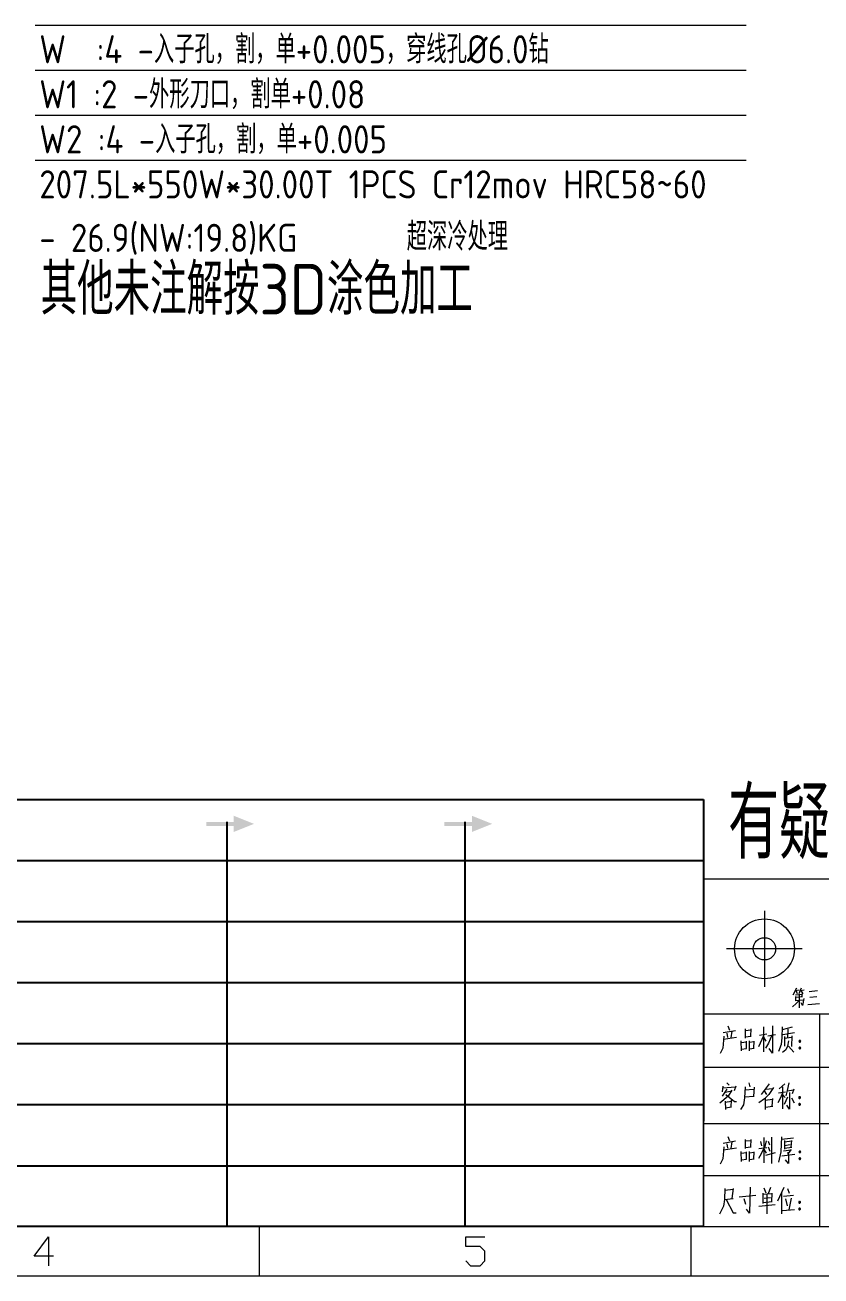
# Model space of a CAD drawing. Header units: millimetres. Extents: x 494 to 18201, y 224 to 11417.
# Drawn here: x 8071 to 8580, y 3579 to 4379 of the extents above; entities that cross this region are included whole.
import ezdxf
from ezdxf.enums import TextEntityAlignment as Align

# ---------------------------------------------------------------- set-up
doc = ezdxf.new("R2010")
doc.units = ezdxf.units.MM
doc.layers.add('DIM', color=7, linetype='Continuous')
doc.styles.add('chinesef_fs', font='txt.shx', dxfattribs={"bigfont": 'gbcbig.shx'})
doc.styles.add('gbenor', font='gbenor.shx', dxfattribs={"bigfont": 'gbcbig.shx'})
doc.styles.add('gbenor_', font='gbenor.shx', dxfattribs={"bigfont": 'gbcbig'})
doc.styles.add('TXT', font='txt.shx', dxfattribs={"width": 0.8, "bigfont": 'ctxt.shx'})

# ---------------------------------------------------------------- blocks, each defined once
blk = doc.blocks.new('U9')
for points in [[(-865.74, -974.4), (-865.74, -977.47), (-855.5, -973.37), (-865.74, -969.28), (-865.74, -972.35), (-879.64, -972.35), (-879.64, -974.4)], [(-745.24, -974.4), (-745.24, -977.47), (-735.01, -973.37), (-745.24, -969.28), (-745.24, -972.35), (-759.14, -972.35), (-759.14, -974.4)]]:
    blk.add_hatch(color=3).paths.add_polyline_path(points)
for p, q in [((-1679.7, -961.04), (-628.14, -961.04)), ((-628.14, -961.04), (-628.14, -1123.69)), ((-1679.7, -991.91), (-628.14, -991.91)), ((-1680.26, -1022.77), (-628.14, -1022.77)), ((-1705.22, -1053.64), (-628.14, -1053.64)), ((-1680.26, -1084.51), (-628.14, -1084.51)), ((-1680.26, -1115.37), (-628.14, -1115.37)), ((-1680.26, -1146.24), (-628.14, -1146.24))]:
    blk.add_line(p, q)
at = {"color": 254}
for p, q in [((-869.13, -1177.07), (-869.13, -972.35)), ((-748.64, -1177.07), (-748.64, -972.35)), ((-628.14, -1177.07), (-1679.7, -1177.07))]:
    blk.add_line(p, q, dxfattribs=at)
at = {"color": 254, "lineweight": 18}
for p, q in [((-628.22, -1001.15), (-24.96, -1001.15)), ((-628.14, -1069.5), (-24.96, -1069.5)), ((-24.96, -1096.62), (-628.14, -1096.62)), ((-24.96, -1125.09), (-628.14, -1125.09)), ((-24.96, -1151.45), (-628.14, -1151.45)), ((-1680.34, -1177.07), (-24.96, -1177.07)), ((-852.65, -1202.02), (-852.65, -1177.07)), ((-634.29, -1202.02), (-634.29, -1177.07)), ((-1705.29, -1202.02), (0, -1202.02))]:
    blk.add_line(p, q, dxfattribs=at)
at = {"color": 254, "linetype": 'Continuous', "lineweight": 18}
for p, q in [((-628.22, -1001.15), (-628.22, -1177.07)), ((-628.14, -1001.15), (-628.14, -1177.07)), ((-569.44, -1069.5), (-569.44, -1177.07))]:
    blk.add_line(p, q, dxfattribs=at)
at = {"color": 92, "lineweight": 18}
for p, q in [((-597.23, -1017.42), (-597.23, -1055.75)), ((-578.13, -1036.57), (-616.49, -1036.57))]:
    blk.add_line(p, q, dxfattribs=at)
at = {"color": 3, "lineweight": 18}
for points in [[(-582.78, -1059.88), (-580.91, -1056.24)], [(-579.59, -1059.22), (-578.48, -1056.24)], [(-579.7, -1062.75), (-581.13, -1064.18), (-583.11, -1065.84)], [(-581.68, -1062.75), (-577.49, -1062.31)], [(-581.57, -1057.68), (-579.7, -1057.35)], [(-581.57, -1059.77), (-578.15, -1059.44)], [(-581.57, -1060.76), (-581.57, -1062.75)], [(-578.04, -1060.87), (-581.57, -1061.2)], [(-580.58, -1059.33), (-581.13, -1057.68)], [(-579.7, -1059.66), (-579.7, -1066.39)], [(-579.04, -1057.68), (-577.05, -1057.35)], [(-578.82, -1057.68), (-577.82, -1059.33)], [(-577.38, -1061.76), (-577.93, -1065.28), (-578.59, -1063.85)], [(-578.26, -1060.87), (-578.04, -1059.22)], [(-574.63, -1058.12), (-570.33, -1057.68)], [(-574.19, -1061.09), (-570.66, -1060.76)], [(-569.34, -1064.4), (-575.29, -1064.84)]]:
    blk.add_lwpolyline(points, dxfattribs=at)
at = {"color": 92, "lineweight": 18}
for points in [[(-617.86, -1080.79), (-618.3, -1086.89), (-619.64, -1089.57)], [(-618.15, -1078.85), (-611.9, -1077.81)], [(-618, -1082.28), (-611.31, -1081.24)], [(-616.22, -1079.3), (-615.92, -1081.38)], [(-615.77, -1075.58), (-614.88, -1077.66)], [(-613.69, -1078.26), (-614.28, -1081.53)], [(-606.99, -1077.07), (-606.99, -1081.68)], [(-606.99, -1077.81), (-604.02, -1077.51)], [(-606.99, -1081.09), (-603.87, -1080.79)], [(-604.17, -1080.79), (-603.87, -1077.07)], [(-600, -1086), (-597.62, -1080.34)], [(-595.99, -1079.75), (-599.71, -1080.34)], [(-597.62, -1088.68), (-597.62, -1076.02)], [(-596.28, -1083.32), (-597.62, -1081.24)], [(-593.46, -1080.19), (-595.24, -1084.21), (-596.73, -1086.74)], [(-595.54, -1080.49), (-591.67, -1079.9)], [(-593.16, -1075.58), (-593.16, -1089.42), (-594.8, -1087.04)], [(-588.25, -1076.02), (-588.4, -1081.38), (-588.85, -1084.96), (-590.04, -1088.53)], [(-583.19, -1076.17), (-588.25, -1077.51)], [(-587.95, -1079.9), (-582, -1078.85)], [(-587.06, -1080.94), (-587.06, -1085.85)], [(-583.49, -1081.38), (-587.06, -1081.98)], [(-585.42, -1081.68), (-585.28, -1077.22)], [(-583.34, -1080.64), (-583.49, -1086)], [(-608.78, -1088.23), (-608.93, -1083.17)], [(-608.78, -1083.91), (-606.4, -1083.62)], [(-608.78, -1087.34), (-606.25, -1087.04)], [(-606.4, -1083.32), (-606.55, -1087.04)], [(-604.91, -1083.17), (-604.91, -1088.23)], [(-602.53, -1083.62), (-604.76, -1083.91)], [(-604.76, -1087.19), (-602.38, -1086.89)], [(-602.68, -1086.89), (-602.38, -1083.32)], [(-585.13, -1083.17), (-585.57, -1085.85), (-586.47, -1087.64), (-588.1, -1088.98)], [(-584.98, -1085.85), (-582.3, -1088.83)], [(-618.28, -1106), (-618.58, -1108.97)], [(-618.28, -1106.89), (-611.88, -1106.29)], [(-616.2, -1104.36), (-615.15, -1105.55)], [(-611.73, -1106), (-612.63, -1108.38)], [(-606.97, -1106.29), (-607.27, -1111.95), (-607.86, -1115.52), (-609.35, -1117.76)], [(-605.19, -1104.36), (-604.59, -1106.29)], [(-602.51, -1106.59), (-602.81, -1111.06)], [(-592.69, -1106.74), (-595.07, -1110.31), (-597.15, -1112.4), (-600.13, -1114.48)], [(-594.77, -1104.81), (-598.94, -1110.16)], [(-586.89, -1104.81), (-589.71, -1107.34)], [(-588.08, -1106.29), (-588.08, -1117.46)], [(-584.95, -1104.36), (-585.7, -1108.23), (-586.44, -1110.91)], [(-613.67, -1108.08), (-615.6, -1111.06), (-619.77, -1114.63)], [(-616.2, -1107.49), (-618.58, -1111.06)], [(-616.94, -1109.12), (-613.96, -1108.38)], [(-616.79, -1110.16), (-612.33, -1113.74), (-611.43, -1113.74)], [(-614.11, -1116.42), (-613.82, -1113.14)], [(-607.27, -1111.5), (-602.51, -1111.06)], [(-607.12, -1107.93), (-602.66, -1107.49)], [(-597.3, -1108.38), (-596.11, -1110.31)], [(-596.86, -1112.1), (-596.86, -1117.76)], [(-596.86, -1113.14), (-593.14, -1112.55)], [(-596.56, -1107.49), (-593.14, -1107.19)], [(-593.28, -1116.12), (-592.99, -1112.25)], [(-588.08, -1109.42), (-589.12, -1111.95), (-590.46, -1114.48)], [(-590.16, -1109.42), (-586.59, -1108.83)], [(-588.08, -1110.16), (-586.74, -1111.8)], [(-585.55, -1111.65), (-587.18, -1115.38)], [(-584.51, -1109.27), (-584.51, -1117.61), (-585.85, -1115.67)], [(-585.55, -1108.38), (-582.57, -1107.93)], [(-583.61, -1111.95), (-582.13, -1114.48)], [(-582.28, -1107.63), (-583.17, -1109.87)], [(-617.09, -1113.59), (-616.94, -1117.76)], [(-617.09, -1114.18), (-613.96, -1113.59)], [(-616.94, -1117.01), (-613.82, -1116.42)], [(-596.86, -1116.57), (-592.99, -1116.12)], [(-615.77, -1131.51), (-614.88, -1133.6)], [(-597.62, -1131.96), (-597.62, -1144.76)], [(-593.46, -1145.06), (-593.46, -1131.81)], [(-588.55, -1131.66), (-588.99, -1139.25), (-590.18, -1144.46)], [(-588.55, -1132.85), (-582.45, -1132.11)], [(-617.86, -1136.72), (-618.3, -1142.83), (-619.64, -1145.51)], [(-618.15, -1134.79), (-611.91, -1133.74)], [(-618, -1138.21), (-611.31, -1137.17)], [(-616.22, -1135.23), (-615.92, -1137.32)], [(-613.69, -1134.19), (-614.29, -1137.47)], [(-607, -1133), (-607, -1137.61)], [(-607, -1133.74), (-604.02, -1133.45)], [(-607, -1137.02), (-603.87, -1136.72)], [(-604.17, -1136.72), (-603.87, -1133)], [(-597.62, -1137.32), (-598.96, -1140.29), (-600.3, -1142.68)], [(-600, -1137.61), (-595.99, -1137.02)], [(-599.26, -1134.04), (-598.66, -1136.28)], [(-597.62, -1137.91), (-596.43, -1139.85)], [(-596.28, -1133.74), (-597.18, -1137.17)], [(-595.39, -1133.89), (-594.65, -1135.68)], [(-595.39, -1136.72), (-594.5, -1138.95)], [(-587.65, -1138.81), (-583.64, -1138.21)], [(-587.06, -1133.45), (-587.06, -1137.91)], [(-583.34, -1133.89), (-587.06, -1134.34)], [(-587.06, -1135.98), (-584.23, -1135.53)], [(-587.06, -1137.32), (-583.34, -1136.87)], [(-585.27, -1140.29), (-583.49, -1138.06)], [(-583.64, -1136.87), (-583.34, -1133.45)], [(-608.78, -1144.17), (-608.93, -1139.1)], [(-608.78, -1139.85), (-606.4, -1139.55)], [(-608.78, -1143.27), (-606.25, -1142.97)], [(-606.4, -1139.25), (-606.55, -1142.97)], [(-604.91, -1139.1), (-604.91, -1144.17)], [(-602.53, -1139.55), (-604.76, -1139.85)], [(-604.76, -1143.12), (-602.38, -1142.83)], [(-602.68, -1142.83), (-602.38, -1139.25)], [(-596.58, -1140.89), (-591.67, -1139.55)], [(-588.4, -1141.34), (-581.85, -1140.44)], [(-585.57, -1139.4), (-585.13, -1140.89), (-585.13, -1145.06), (-586.61, -1143.27)], [(-617.24, -1157.72), (-617.39, -1163.38), (-617.98, -1166.8), (-619.92, -1170.68)], [(-613.52, -1162.78), (-612.92, -1157.72)], [(-604.44, -1157.13), (-604.74, -1170.23), (-606.23, -1168.29)], [(-597.6, -1157.42), (-596.56, -1159.96)], [(-594.18, -1157.28), (-595.37, -1160.4)], [(-587.48, -1157.28), (-590.61, -1164.12)], [(-585.55, -1157.72), (-584.66, -1160.11)], [(-617.39, -1163.38), (-613.07, -1162.78)], [(-613.07, -1158.32), (-617.24, -1158.76)], [(-616.64, -1163.38), (-613.07, -1170.08), (-611.58, -1170.08)], [(-609.95, -1162.04), (-601.62, -1161.15)], [(-606.67, -1165.91), (-607.57, -1162.93)], [(-598.05, -1160.11), (-598.05, -1165.32)], [(-593.58, -1160.4), (-598.05, -1160.85)], [(-597.45, -1162.64), (-594.18, -1162.34)], [(-595.81, -1170.53), (-595.81, -1160.7)], [(-593.43, -1160.11), (-593.73, -1164.42)], [(-588.67, -1160.11), (-588.67, -1170.53)], [(-587.63, -1161.74), (-582.57, -1161.15)], [(-586.59, -1163.08), (-585.7, -1166.51)], [(-583.76, -1162.64), (-584.81, -1168.59)], [(-600.13, -1166.66), (-591.8, -1165.91)], [(-598.05, -1164.87), (-593.29, -1164.42)], [(-588.08, -1168.89), (-581.98, -1168.44)], [(-956.98, -1191.97), (-966.68, -1191.97), (-959.4, -1182.27), (-959.4, -1196.82)], [(-748.31, -1194.4), (-745.89, -1196.82), (-741.04, -1196.82), (-738.62, -1194.4), (-738.62, -1189.55), (-741.04, -1187.12), (-748.31, -1187.12), (-748.31, -1182.27), (-738.62, -1182.27)]]:
    blk.add_lwpolyline(points, dxfattribs=at)
for points in [[(-579.77, -1083.32), (-579.74, -1083.49), (-579.64, -1083.63), (-579.49, -1083.73), (-579.32, -1083.77), (-579.15, -1083.73), (-579.01, -1083.63), (-578.91, -1083.49), (-578.88, -1083.32), (-578.91, -1083.15), (-579.01, -1083), (-579.15, -1082.91), (-579.32, -1082.87), (-579.49, -1082.91), (-579.64, -1083), (-579.74, -1083.15)], [(-578.88, -1086.74), (-578.91, -1086.57), (-579.01, -1086.43), (-579.15, -1086.33), (-579.32, -1086.3), (-579.49, -1086.33), (-579.64, -1086.43), (-579.74, -1086.57), (-579.77, -1086.74), (-579.74, -1086.92), (-579.64, -1087.06), (-579.49, -1087.16), (-579.32, -1087.19), (-579.15, -1087.16), (-579.01, -1087.06), (-578.91, -1086.92)], [(-579.03, -1083.32), (-579.07, -1083.17), (-579.18, -1083.06), (-579.32, -1083.02), (-579.47, -1083.06), (-579.58, -1083.17), (-579.62, -1083.32), (-579.58, -1083.47), (-579.47, -1083.58), (-579.32, -1083.62), (-579.18, -1083.58), (-579.07, -1083.47)], [(-579.03, -1086.74), (-579.07, -1086.59), (-579.18, -1086.49), (-579.32, -1086.45), (-579.47, -1086.49), (-579.58, -1086.59), (-579.62, -1086.74), (-579.58, -1086.89), (-579.47, -1087), (-579.32, -1087.04), (-579.18, -1087), (-579.07, -1086.89)], [(-579.89, -1111.8), (-579.86, -1111.97), (-579.77, -1112.12), (-579.62, -1112.22), (-579.45, -1112.25), (-579.28, -1112.22), (-579.13, -1112.12), (-579.04, -1111.97), (-579, -1111.8), (-579.04, -1111.63), (-579.13, -1111.49), (-579.28, -1111.39), (-579.45, -1111.36), (-579.62, -1111.39), (-579.77, -1111.49), (-579.86, -1111.63)], [(-579.15, -1111.8), (-579.19, -1111.65), (-579.3, -1111.55), (-579.45, -1111.5), (-579.6, -1111.55), (-579.71, -1111.65), (-579.75, -1111.8), (-579.71, -1111.95), (-579.6, -1112.06), (-579.45, -1112.1), (-579.3, -1112.06), (-579.19, -1111.95)], [(-579, -1115.23), (-579.04, -1115.06), (-579.13, -1114.91), (-579.28, -1114.81), (-579.45, -1114.78), (-579.62, -1114.81), (-579.77, -1114.91), (-579.86, -1115.06), (-579.89, -1115.23), (-579.86, -1115.4), (-579.77, -1115.54), (-579.62, -1115.64), (-579.45, -1115.67), (-579.28, -1115.64), (-579.13, -1115.54), (-579.04, -1115.4)], [(-579.15, -1115.23), (-579.19, -1115.08), (-579.3, -1114.97), (-579.45, -1114.93), (-579.6, -1114.97), (-579.71, -1115.08), (-579.75, -1115.23), (-579.71, -1115.38), (-579.6, -1115.49), (-579.45, -1115.52), (-579.3, -1115.49), (-579.19, -1115.38)], [(-579.77, -1139.25), (-579.74, -1139.42), (-579.64, -1139.57), (-579.49, -1139.66), (-579.32, -1139.7), (-579.15, -1139.66), (-579.01, -1139.57), (-578.91, -1139.42), (-578.88, -1139.25), (-578.91, -1139.08), (-579.01, -1138.94), (-579.15, -1138.84), (-579.32, -1138.81), (-579.49, -1138.84), (-579.64, -1138.94), (-579.74, -1139.08)], [(-578.88, -1142.68), (-578.91, -1142.5), (-579.01, -1142.36), (-579.15, -1142.26), (-579.32, -1142.23), (-579.49, -1142.26), (-579.64, -1142.36), (-579.74, -1142.5), (-579.77, -1142.68), (-579.74, -1142.85), (-579.64, -1142.99), (-579.49, -1143.09), (-579.32, -1143.12), (-579.15, -1143.09), (-579.01, -1142.99), (-578.91, -1142.85)], [(-579.03, -1139.25), (-579.07, -1139.1), (-579.17, -1138.99), (-579.32, -1138.95), (-579.47, -1138.99), (-579.58, -1139.1), (-579.62, -1139.25), (-579.58, -1139.4), (-579.47, -1139.51), (-579.32, -1139.55), (-579.17, -1139.51), (-579.07, -1139.4)], [(-579.03, -1142.68), (-579.07, -1142.53), (-579.17, -1142.42), (-579.32, -1142.38), (-579.47, -1142.42), (-579.58, -1142.53), (-579.62, -1142.68), (-579.58, -1142.83), (-579.47, -1142.93), (-579.32, -1142.97), (-579.17, -1142.93), (-579.07, -1142.83)], [(-579.9, -1164.72), (-579.86, -1164.89), (-579.77, -1165.04), (-579.62, -1165.13), (-579.45, -1165.17), (-579.28, -1165.13), (-579.13, -1165.04), (-579.04, -1164.89), (-579, -1164.72), (-579.04, -1164.55), (-579.13, -1164.4), (-579.28, -1164.31), (-579.45, -1164.27), (-579.62, -1164.31), (-579.77, -1164.4), (-579.86, -1164.55)], [(-579, -1168.14), (-579.04, -1167.97), (-579.13, -1167.83), (-579.28, -1167.73), (-579.45, -1167.7), (-579.62, -1167.73), (-579.77, -1167.83), (-579.86, -1167.97), (-579.9, -1168.14), (-579.86, -1168.31), (-579.77, -1168.46), (-579.62, -1168.56), (-579.45, -1168.59), (-579.28, -1168.56), (-579.13, -1168.46), (-579.04, -1168.31)], [(-579.15, -1164.72), (-579.19, -1164.57), (-579.3, -1164.46), (-579.45, -1164.42), (-579.6, -1164.46), (-579.71, -1164.57), (-579.75, -1164.72), (-579.71, -1164.87), (-579.6, -1164.98), (-579.45, -1165.02), (-579.3, -1164.98), (-579.19, -1164.87)], [(-579.15, -1168.14), (-579.19, -1167.99), (-579.3, -1167.89), (-579.45, -1167.85), (-579.6, -1167.89), (-579.71, -1167.99), (-579.75, -1168.14), (-579.71, -1168.29), (-579.6, -1168.4), (-579.45, -1168.44), (-579.3, -1168.4), (-579.19, -1168.29)]]:
    blk.add_lwpolyline(points, close=True, dxfattribs=at)
for radius in [15.14, 5.64]:
    blk.add_circle((-597.23, -1036.57), radius, dxfattribs=at)
at = {"color": 3, "style": 'chinesef_fs'}
blk.add_text('有疑必问 不可盲目加工', height=35.7735, dxfattribs=at).set_placement((-615.65, -990.98))
at = {"lineweight": 18, "style": 'gbenor_'}
blk.add_attdef('文档路径', (-272.46, -941.27), '', height=11.97, dxfattribs=at)
at = {"lineweight": 20, "style": 'TXT'}
for tag, height, p in [('18-**-**', 11.02, (-447.23, -1029.37)), ('客户名称', 10.87, (-531.85, -1111.72, 0)), ('料厚:', 10.87, (-531.73, -1139.24, 0))]:
    blk.add_attdef(tag, text='', height=height, dxfattribs=at).set_placement(p, align=Align.MIDDLE)
for tag, p, height in [('88888', (-457.83, -1062.2), 10.02), ('材质:', (-565.48, -1088.8, 0), 10.87), ('核准', (-445.4, -1116.08, 0), 10.87), ('设计', (-445.79, -1142.51, 0), 10.87), ('绘图', (-446.15, -1168.95, 0), 10.87)]:
    blk.add_attdef(tag, p, '', height=height, dxfattribs=at)
for tag, p, height, width in [('3', (-199.16, -1062.58), 10.67, 0.7), ('4', (-199.16, -1089.19), 10.67, 0.7), ('核准日期', (-329.67, -1118.33, 0), 10.87, 0.68), ('设计日期', (-329.67, -1145.11, 0), 10.87, 0.68), ('1', (-187.58, -1144.16), 9.85, 0.7), ('绘图日期', (-329.78, -1170.73, 0), 10.87, 0.68), ('2', (-198.99, -1168.84), 9.85, 0.7)]:
    blk.add_attdef(tag, p, '', height=height, dxfattribs=dict(at, width=width))

msp = doc.modelspace()

# ---------------------------------------------------------------- linework, layer by layer
at = {"layer": 'DIM', "color": 8, "linetype": 'Continuous', "lineweight": 18}
for p, q in [((8077.19487, 4378.99878), (8532.09087, 4378.99878)), ((8077.19487, 4350.19878), (8532.09087, 4350.19878)), ((8077.19487, 4321.39878), (8532.09087, 4321.39878)), ((8077.19487, 4292.59878), (8532.09087, 4292.59878))]:
    msp.add_line(p, q, dxfattribs=at)

# ---------------------------------------------------------------- block references
at = {"layer": 'DIM', "ltscale": 1.418068, "xscale": 1.264435379605522, "yscale": 1.26443537960024, "zscale": 1.264435379605522}
msp.add_blockref('U9', (9298.92862, 5098.93882), dxfattribs=at)

# ---------------------------------------------------------------- texts
at = {"layer": 'DIM', "color": 1, "lineweight": -3, "style": 'gbenor'}
for s, p in [('W  :4 -入子孔，割，单+0.005，穿线孔%%c6.0钻', (8079.89487, 4354.50541)), ('W2 :4 -入子孔，割，单+0.005', (8079.89487, 4296.90541))]:
    msp.add_text(s, height=18, dxfattribs=at).set_placement(p)
at = {"layer": 'DIM', "color": 190, "lineweight": -3, "style": 'gbenor'}
msp.add_text('W1 :2 -外形刀口，割单+0.08', height=18, dxfattribs=at).set_placement((8079.89487, 4325.70541))
at = {"layer": 'DIM', "color": 4, "lineweight": -3, "style": 'gbenor'}
for s, p in [('207.5L*550W*30.00T 1PCS Cr12mov HRC58~60', (8079.89487, 4268.10541)), ('- 26.9(NW:19.8)KG', (8079.89487, 4233.90541))]:
    msp.add_text(s, height=18, dxfattribs=at).set_placement(p)
at = {"layer": 'DIM', "color": 2, "lineweight": 0, "style": 'gbenor'}
msp.add_text('超深冷处理', height=18, dxfattribs=at).set_placement((8314.95308, 4234.72119))
at = {"layer": 'DIM', "color": 21, "lineweight": -3, "style": 'gbenor'}
msp.add_text('其他未注解按3D涂色加工', height=32.4, dxfattribs=at).set_placement((8080.7684, 4193.7907))

doc.saveas('drawing.dxf')
